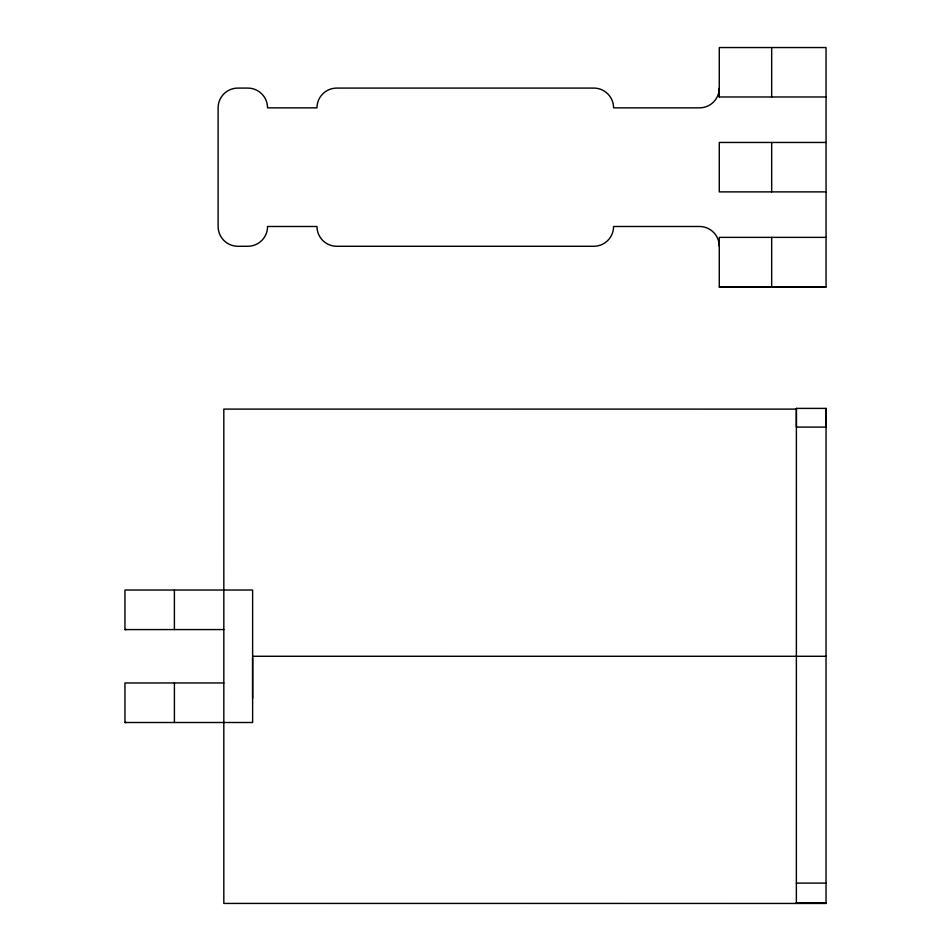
<?xml version="1.0" encoding="UTF-8"?>
<svg xmlns="http://www.w3.org/2000/svg" width="951" height="951" viewBox="0 0 951 951"><rect width="100%" height="100%" fill="white"/><g stroke="black" fill="none" stroke-linecap="round" stroke-linejoin="round"><path stroke-width="1.43" d="M252.621 698.51L252.621 657.7M223.83 682.961L124.961 682.973L124.961 722.51L252.621 722.498L252.621 590.024L124.95 590.024L124.95 629.586L223.83 629.574L223.818 903.426L826.027 903.45L826.05 408.395L796.391 408.395L796.367 903.45L796.367 902.725L826.027 902.725L826.027 903.45M826.05 96.978L719.277 96.978L719.277 47.55L826.05 47.55L826.05 286.976L719.277 286.976L719.277 237.37L826.05 237.37M771.677 286.81L771.677 237.37M771.677 191.888L771.677 142.46M771.677 96.978L771.677 47.55M826.05 142.46L719.277 142.46L719.277 191.888L826.05 191.888M796.391 409.12L223.818 409.096L223.83 629.574M124.95 629.586L126.352 629.586M252.621 656.273L826.039 656.285M126.364 722.51L124.961 722.51M796.367 883.11L826.027 883.11M826.05 286.976L719.277 286.976M826.05 408.395L826.05 427.106L796.391 427.094L796.391 408.395M719.277 96.978L719.277 88.086A19.769 19.769 0 0 1 699.508 107.855L613.573 107.855A19.769 19.769 0 0 0 593.804 88.086L336.749 88.086A19.769 19.769 0 0 0 316.98 107.855L267.552 107.855A19.769 19.769 0 0 0 247.771 88.086L237.893 88.086A19.769 19.769 0 0 0 218.112 107.855L218.112 226.493A19.769 19.769 0 0 0 237.893 246.273L247.771 246.273A19.769 19.769 0 0 0 267.552 226.493L316.98 226.493A19.769 19.769 0 0 0 336.749 246.273L593.804 246.273A19.769 19.769 0 0 0 613.573 226.493L699.508 226.493A19.769 19.769 0 0 1 719.277 246.273M174.39 590.024L174.39 629.586M174.402 682.973L174.402 722.51"/></g></svg>
